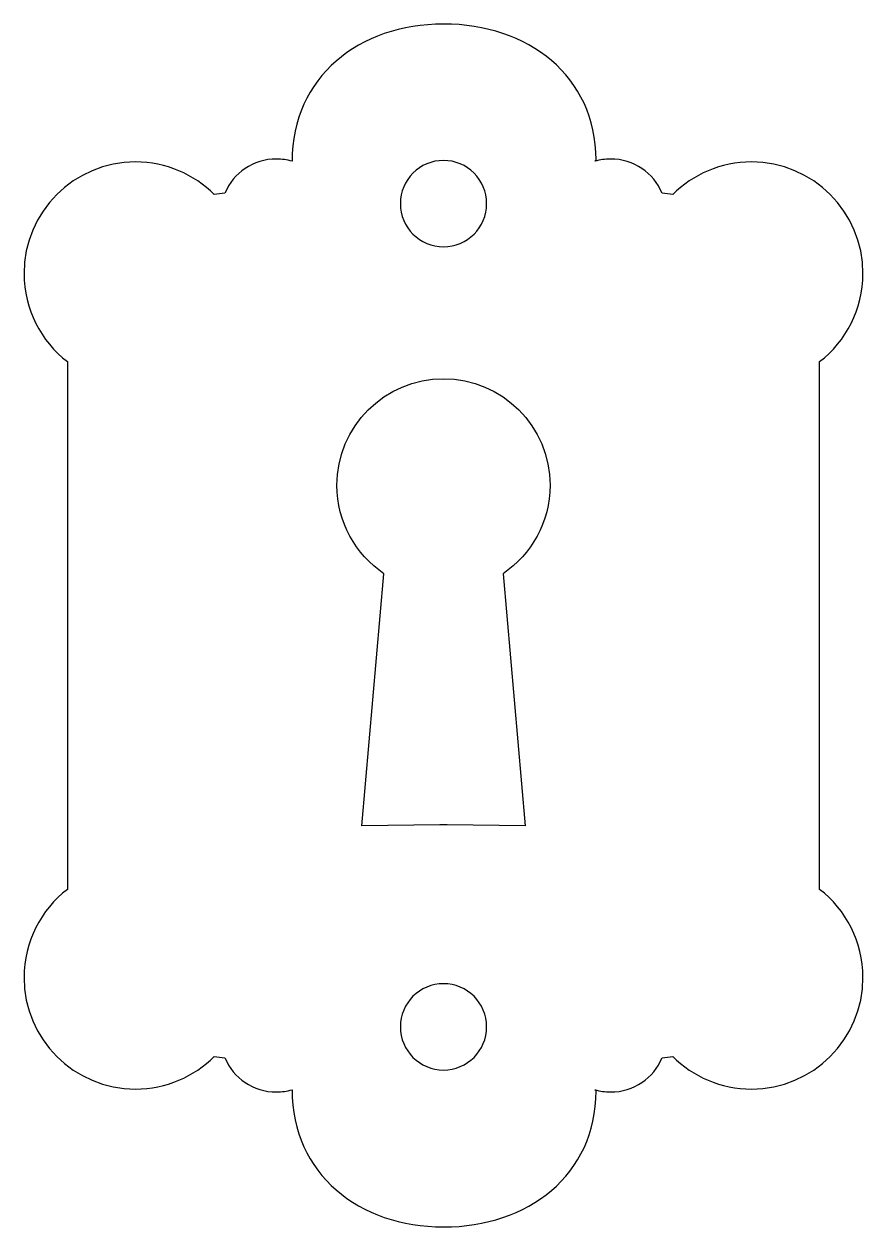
# Model space of a CAD drawing. Header units: centimetres. Extents: x -6.9 to 6.9, y -9.9 to 9.9.
import ezdxf

# ---------------------------------------------------------------- set-up
doc = ezdxf.new("R2010")
doc.units = ezdxf.units.CM
doc.header["$MEASUREMENT"] = 0
doc.layers.add('Camada 1', color=7, linetype='Continuous')

msp = doc.modelspace()

# ---------------------------------------------------------------- linework, layer by layer
at = {"layer": 'Camada 1'}
msp.add_open_spline([(6.21054, 0.00001), (6.21054, 0.00001), (6.21054, -4.35524), (6.21054, -4.35524), (6.21054, -4.35524), (6.64546, -4.69198), (6.92544, -5.219), (6.92544, -5.81153), (6.92544, -5.81153), (6.92544, -6.82777), (6.10158, -7.65184), (5.0851, -7.65184), (5.0851, -7.65184), (4.57718, -7.65184), (4.11728, -7.44602), (3.78433, -7.11344), (3.78433, -7.11344), (3.78433, -7.11344), (3.60841, -7.13839), (3.60841, -7.13839), (3.60841, -7.13839), (3.46879, -7.46854), (3.14168, -7.70026), (2.7605, -7.70026), (2.7605, -7.70026), (2.67028, -7.70026), (2.58307, -7.68719), (2.50057, -7.66298), (2.50057, -7.66298), (2.50057, -7.66298), (2.51838, -7.68399), (2.51838, -7.68399), (2.51838, -7.68399), (2.51838, -9.07483), (1.39086, -9.928), (0.00002, -9.928), (0.00002, -9.928), (-1.39082, -9.928), (-2.50053, -9.05382), (-2.50053, -7.66298), (-2.50053, -7.66298), (-2.50053, -7.66298), (-2.50053, -7.66298), (-2.50053, -7.66298), (-2.50053, -7.66298), (-2.58303, -7.68719), (-2.67023, -7.70026), (-2.76046, -7.70026), (-2.76046, -7.70026), (-3.14165, -7.70026), (-3.46875, -7.46851), (-3.60834, -7.13839), (-3.60834, -7.13839), (-3.60834, -7.13839), (-3.78426, -7.11344), (-3.78426, -7.11344), (-3.78426, -7.11344), (-4.11721, -7.44599), (-4.57711, -7.65184), (-5.08506, -7.65184), (-5.08506, -7.65184), (-6.10156, -7.65187), (-6.92542, -6.8278), (-6.92542, -5.81156), (-6.92542, -5.81156), (-6.92542, -5.21903), (-6.64544, -4.692), (-6.21052, -4.35527), (-6.21052, -4.35527), (-6.21052, -4.35527), (-6.21051, 0.00001), (-6.21051, 0.00001), (-6.21051, 0.00001), (-6.21051, 0.00001), (-6.21051, 4.35527), (-6.21051, 4.35527), (-6.21051, 4.35527), (-6.64543, 4.6919), (-6.92542, 5.21903), (-6.92542, 5.81153), (-6.92542, 5.81153), (-6.92542, 6.8279), (-6.10156, 7.65187), (-5.08508, 7.65187), (-5.08508, 7.65187), (-4.57713, 7.65187), (-4.11726, 7.44616), (-3.78428, 7.11336), (-3.78428, 7.11336), (-3.78428, 7.11336), (-3.60836, 7.13834), (-3.60836, 7.13834), (-3.60836, 7.13834), (-3.46874, 7.46854), (-3.14166, 7.70029), (-2.76048, 7.70029), (-2.76048, 7.70029), (-2.67023, 7.70029), (-2.58302, 7.68722), (-2.50055, 7.66301), (-2.50055, 7.66301), (-2.50055, 7.66301), (-2.50055, 7.66301), (-2.50055, 7.66301), (-2.50055, 7.66301), (-2.50055, 9.05384), (-1.39083, 9.92805), (0, 9.92805), (0, 9.92805), (1.39083, 9.92805), (2.51836, 9.07495), (2.51836, 7.68412), (2.51836, 7.68412), (2.51836, 7.68412), (2.50055, 7.66303), (2.50055, 7.66303), (2.50055, 7.66303), (2.58305, 7.68724), (2.67025, 7.70031), (2.76048, 7.70031), (2.76048, 7.70031), (3.14167, 7.70031), (3.46877, 7.46856), (3.60839, 7.13836), (3.60839, 7.13836), (3.60839, 7.13836), (3.78431, 7.11338), (3.78431, 7.11338), (3.78431, 7.11338), (4.11726, 7.44615), (4.57716, 7.65189), (5.08508, 7.65189), (5.08508, 7.65189), (6.10156, 7.65189), (6.92542, 6.82792), (6.92542, 5.81155), (6.92542, 5.81155), (6.92542, 5.21904), (6.64544, 4.69191), (6.21052, 4.35526), (6.21052, 4.35526), (6.21052, 4.35526), (6.21051, 0.00001), (6.21051, 0.00001), (6.21051, 0.00001), (6.21051, 0.00001), (6.21054, 0.00001), (6.21054, 0.00001)], degree=3, knots=[0, 0, 0, 0, 0.02631579, 0.02631579, 0.02631579, 0.02631579, 0.05263158, 0.05263158, 0.05263158, 0.05263158, 0.07894737, 0.07894737, 0.07894737, 0.07894737, 0.10526316, 0.10526316, 0.10526316, 0.10526316, 0.13157895, 0.13157895, 0.13157895, 0.13157895, 0.15789474, 0.15789474, 0.15789474, 0.15789474, 0.18421053, 0.18421053, 0.18421053, 0.18421053, 0.21052632, 0.21052632, 0.21052632, 0.21052632, 0.23684211, 0.23684211, 0.23684211, 0.23684211, 0.26315789, 0.26315789, 0.26315789, 0.26315789, 0.28947368, 0.28947368, 0.28947368, 0.28947368, 0.31578947, 0.31578947, 0.31578947, 0.31578947, 0.34210526, 0.34210526, 0.34210526, 0.34210526, 0.36842105, 0.36842105, 0.36842105, 0.36842105, 0.39473684, 0.39473684, 0.39473684, 0.39473684, 0.42105263, 0.42105263, 0.42105263, 0.42105263, 0.44736842, 0.44736842, 0.44736842, 0.44736842, 0.47368421, 0.47368421, 0.47368421, 0.47368421, 0.5, 0.5, 0.5, 0.5, 0.52631579, 0.52631579, 0.52631579, 0.52631579, 0.55263158, 0.55263158, 0.55263158, 0.55263158, 0.57894737, 0.57894737, 0.57894737, 0.57894737, 0.60526316, 0.60526316, 0.60526316, 0.60526316, 0.63157895, 0.63157895, 0.63157895, 0.63157895, 0.65789474, 0.65789474, 0.65789474, 0.65789474, 0.68421053, 0.68421053, 0.68421053, 0.68421053, 0.71052632, 0.71052632, 0.71052632, 0.71052632, 0.73684211, 0.73684211, 0.73684211, 0.73684211, 0.76315789, 0.76315789, 0.76315789, 0.76315789, 0.78947368, 0.78947368, 0.78947368, 0.78947368, 0.81578947, 0.81578947, 0.81578947, 0.81578947, 0.84210526, 0.84210526, 0.84210526, 0.84210526, 0.86842105, 0.86842105, 0.86842105, 0.86842105, 0.89473684, 0.89473684, 0.89473684, 0.89473684, 0.92105263, 0.92105263, 0.92105263, 0.92105263, 0.94736842, 0.94736842, 0.94736842, 0.94736842, 1, 1, 1, 1], dxfattribs=at)
at = {"layer": 'Camada 1', "color": 7}
for points, knots in [([(-0.71244, 6.96419), (-0.71244, 7.35768), (-0.39348, 7.67663), (0, 7.67663), (0, 7.67663), (0.39348, 7.67663), (0.71244, 7.35767), (0.71244, 6.96419), (0.71244, 6.96419), (0.71244, 6.57071), (0.39348, 6.25156), (0, 6.25156), (0, 6.25156), (-0.39348, 6.25156), (-0.71244, 6.5707), (-0.71244, 6.96419)], [0, 0, 0, 0, 0.2, 0.2, 0.2, 0.2, 0.4, 0.4, 0.4, 0.4, 0.6, 0.6, 0.6, 0.6, 1, 1, 1, 1]), ([(0.06281, -3.29265), (0.06281, -3.29265), (1.35072, -3.30837), (1.35072, -3.30837), (1.35072, -3.30837), (1.35072, -3.30837), (0.98313, 0.85562), (0.98313, 0.85562), (0.98313, 0.85562), (1.45134, 1.17193), (1.75931, 1.7075), (1.75931, 2.31493), (1.75931, 2.31493), (1.75931, 3.28674), (0.97159, 4.0743), (-0.00004, 4.0743), (-0.00004, 4.0743), (-0.97167, 4.0743), (-1.75939, 3.28674), (-1.75939, 2.31493), (-1.75939, 2.31493), (-1.75939, 1.7075), (-1.45141, 1.17193), (-0.98337, 0.85562), (-0.98337, 0.85562), (-0.98337, 0.85562), (-1.35077, -3.30837), (-1.35077, -3.30837), (-1.35077, -3.30837), (-1.35077, -3.30837), (-0.06283, -3.29265), (-0.06283, -3.29265), (-0.06283, -3.29265), (-0.06283, -3.29265), (0.06281, -3.29265), (0.06281, -3.29265)], [0, 0, 0, 0, 0.1, 0.1, 0.1, 0.1, 0.2, 0.2, 0.2, 0.2, 0.3, 0.3, 0.3, 0.3, 0.4, 0.4, 0.4, 0.4, 0.5, 0.5, 0.5, 0.5, 0.6, 0.6, 0.6, 0.6, 0.7, 0.7, 0.7, 0.7, 0.8, 0.8, 0.8, 0.8, 1, 1, 1, 1]), ([(-0.71244, -6.62521), (-0.71244, -6.23172), (-0.39348, -5.91255), (0, -5.91255), (0, -5.91255), (0.39348, -5.91255), (0.71244, -6.23172), (0.71244, -6.62521), (0.71244, -6.62521), (0.71244, -7.0187), (0.39348, -7.33765), (0, -7.33765), (0, -7.33765), (-0.39348, -7.33765), (-0.71244, -7.01869), (-0.71244, -6.62521)], [0, 0, 0, 0, 0.2, 0.2, 0.2, 0.2, 0.4, 0.4, 0.4, 0.4, 0.6, 0.6, 0.6, 0.6, 1, 1, 1, 1])]:
    msp.add_open_spline(points, degree=3, knots=knots, dxfattribs=at)

doc.saveas('drawing.dxf')
